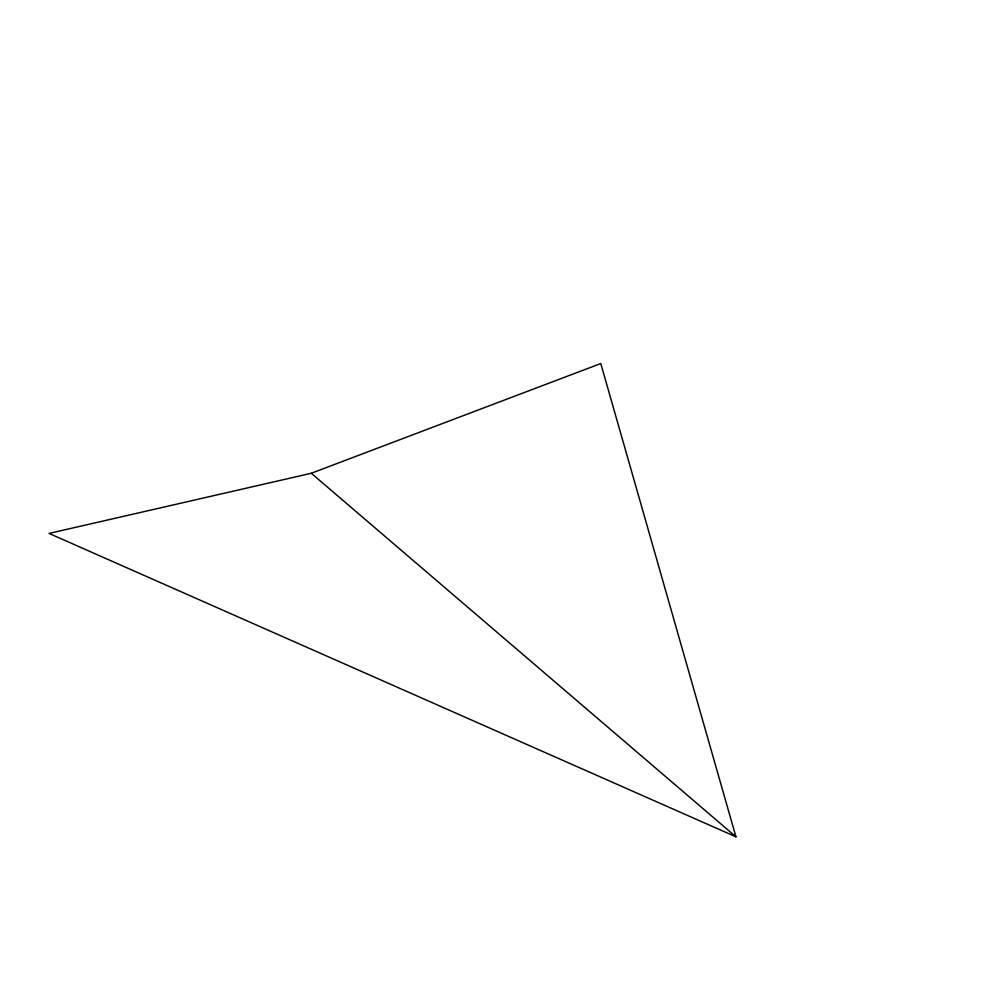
<?xml version="1.0" encoding="UTF-8"?>
<svg xmlns="http://www.w3.org/2000/svg" width="981" height="981" viewBox="0 0 981 981"><rect width="100%" height="100%" fill="white"/><g stroke="black" fill="none" stroke-linecap="round" stroke-linejoin="round"><path stroke-width="1.47" d="M311.284 473.271L600.777 363.534L735.946 836.818L49.05 533.419L311.284 473.271L735.946 836.818"/></g></svg>
